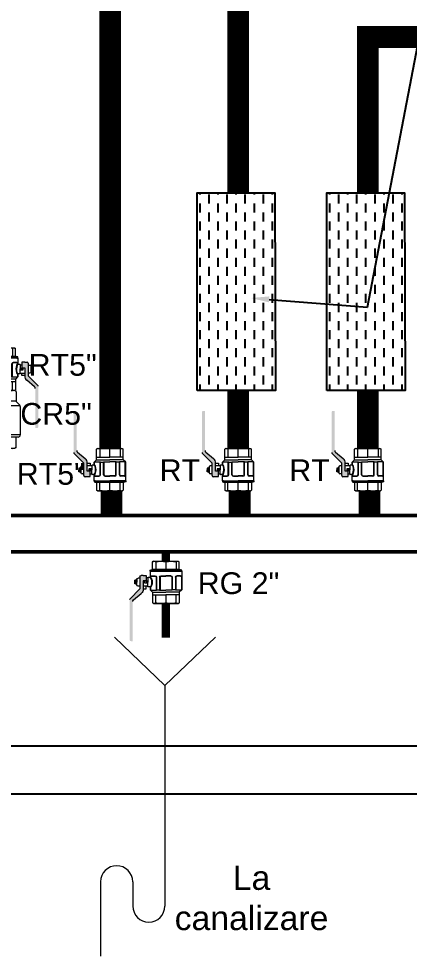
# Model space of a CAD drawing. Header units: millimetres. Extents: x 0 to 53377, y 0 to 36189.
# Drawn here: x 36740 to 38358, y 25757 to 29640 of the extents above; entities that cross this region are included whole.
import ezdxf
from ezdxf import colors
from ezdxf.entities.mleader import LeaderData, LeaderLine
from ezdxf.math import Vec2, Vec3

# ---------------------------------------------------------------- set-up
doc = ezdxf.new("R2010")
doc.units = ezdxf.units.MM
doc.layers.add('MC-SAN-VANE', color=7, linetype='Continuous')
doc.layers.add('SAN-MC-TEXT', color=7, linetype='Continuous')
for name, color, linetype, lineweight in [('S_APA RECE', 5, 'Continuous', 25), ('S_TEXT', 7, 'Continuous', 15), ('SAN-MC-COLD WATER', 5, 'Continuous', 30), ('SAN-MC-VALVE', 7, 'Continuous', 5)]:
    doc.layers.add(name, color=color, linetype=linetype, lineweight=lineweight)
doc.styles.add('MC-1_la_050', font='arial.ttf', dxfattribs={"height": 0.1})
doc.styles.get("Standard").update_dxf_attribs({"font": 'arial.ttf'})

# ---------------------------------------------------------------- blocks, each defined once
blk = doc.blocks.new('rt')
at = {"layer": 'SAN-MC-VALVE'}
h = blk.add_hatch(color=1, dxfattribs=at)
h.dxf.hatch_style = 1
h.paths.add_polyline_path([(760356.4, -58740.1), (760334.6, -58740.4), (760332.8, -58740.1), (760331.8, -58739.5), (760330.8, -58738.5), (760330.5, -58738), (760330.1, -58737), (760329.9, -58735.8), (760329.9, -58686.4), (760329.6, -58684.6), (760328.6, -58683.1), (760289.3, -58643.8), (760288.3, -58642.3), (760287.9, -58640.5), (760287.9, -58472.5), (760289.3, -58469.2), (760292.6, -58467.8), (760300.4, -58467.8), (760300.4, -58631.6), (760300.6, -58633.8), (760301.2, -58635.5), (760302.3, -58637.3), (760303.7, -58638.7), (760335.6, -58665.5), (760339.3, -58669.3), (760340.5, -58671.2), (760341.7, -58673.5), (760343, -58677), (760343.7, -58680.4), (760343.9, -58683.3), (760343.9, -58717.1), (760356.4, -58717.1)])
at = {"layer": 'SAN-MC-VALVE', "linetype": 'Continuous'}
for p, q in [((760386.5, -58623.8), (760382.5, -58626.1)), ((760382.5, -58670.4), (760382.5, -58626.1)), ((760386.5, -58623.8), (760488.9, -58623.8)), ((760395.4, -58626.1), (760395.4, -58659.6)), ((760437.7, -58659.6), (760437.7, -58626.1)), ((760480, -58626.1), (760480, -58659.6)), ((760488.9, -58623.8), (760492.9, -58626.1)), ((760492.9, -58670.4), (760492.9, -58626.1)), ((760328.6, -58683.1), (760289.3, -58643.8)), ((760303.7, -58638.7), (760335.6, -58665.5)), ((760372.4, -58680.6), (760382.5, -58670.4)), ((760382.5, -58659.6), (760437.7, -58659.6)), ((760382.5, -58670.4), (760437.7, -58670.4)), ((760492.9, -58659.6), (760437.7, -58659.6)), ((760492.9, -58670.4), (760437.7, -58670.4)), ((760503, -58680.6), (760492.9, -58670.4)), ((760314.4, -58704.7), (760308.9, -58704.7)), ((760308.9, -58704.7), (760308.9, -58712.5)), ((760308.9, -58720.2), (760308.9, -58712.5)), ((760315, -58712.5), (760309.5, -58712.5)), ((760314.4, -58704.7), (760315, -58702.3)), ((760317.5, -58702.3), (760315, -58702.3)), ((760315, -58702.3), (760315, -58712.5)), ((760315, -58722.6), (760315, -58712.5)), ((760317.5, -58702.3), (760317.2, -58702.6)), ((760317.5, -58702.6), (760317.2, -58703.7)), ((760317.2, -58702.6), (760317.5, -58702.6)), ((760317.5, -58703.7), (760317.2, -58705.9)), ((760317.2, -58703.7), (760317.5, -58703.7)), ((760317.5, -58705.9), (760317.2, -58709)), ((760317.2, -58705.9), (760317.5, -58705.9)), ((760317.2, -58709), (760317.5, -58709)), ((760317.5, -58709), (760317.2, -58712.5)), ((760317.5, -58712.5), (760317.2, -58715.9)), ((760317.2, -58712.5), (760317.5, -58712.5)), ((760317.5, -58700.8), (760317.5, -58712.5)), ((760317.5, -58724.1), (760317.5, -58712.5)), ((760327.6, -58696.1), (760322.1, -58696.1)), ((760329.9, -58712.4), (760329.9, -58686.4)), ((760329.9, -58735.8), (760329.9, -58712.4)), ((760343.9, -58717.1), (760343.9, -58683.3)), ((760343.9, -58684.8), (760356.4, -58684.8)), ((760362.6, -58695.3), (760343.9, -58695.3)), ((760350.5, -58709.3), (760350.5, -58715.5)), ((760361.5, -58708.5), (760351.2, -58708.5)), ((760356.4, -58684.8), (760356.4, -58695.3)), ((760356.6, -58715.5), (760356.6, -58709.3)), ((760361.5, -58716.3), (760361.5, -58708.5)), ((760362.6, -58694.5), (760362.6, -58712.4)), ((760362.6, -58730.3), (760362.6, -58712.4)), ((760372.4, -58693), (760364.1, -58693)), ((760372.4, -58691.4), (760372.4, -58680.6)), ((760373.9, -58691.4), (760373.9, -58679)), ((760373.9, -58679), (760398.4, -58679)), ((760396.8, -58732.7), (760396.8, -58679)), ((760398.4, -58732.7), (760398.4, -58679)), ((760398.4, -58680.6), (760411.6, -58680.6)), ((760411.6, -58732.7), (760411.6, -58679)), ((760411.6, -58679), (760437.7, -58679)), ((760413.2, -58732.7), (760413.2, -58679)), ((760463.8, -58679), (760437.7, -58679)), ((760462.2, -58732.7), (760462.2, -58679)), ((760463.8, -58732.7), (760463.8, -58679)), ((760477, -58680.6), (760463.8, -58680.6)), ((760477, -58732.7), (760477, -58679)), ((760501.5, -58679), (760477, -58679)), ((760478.6, -58732.7), (760478.6, -58679)), ((760501.5, -58734.2), (760501.5, -58679)), ((760503, -58757.5), (760503, -58680.6)), ((760314.4, -58720.2), (760308.9, -58720.2)), ((760314.4, -58720.2), (760315, -58722.6)), ((760317.2, -58722.6), (760315, -58722.6)), ((760317.5, -58715.9), (760317.2, -58718.9)), ((760317.2, -58715.9), (760317.5, -58715.9)), ((760317.5, -58719), (760317.2, -58721.2)), ((760317.2, -58719), (760317.5, -58719)), ((760317.5, -58721.2), (760317.2, -58722.4)), ((760317.2, -58721.2), (760317.5, -58721.2)), ((760317.5, -58722.4), (760317.2, -58722.6)), ((760317.5, -58722.4), (760317.2, -58722.4)), ((760317.5, -58722.4), (760317.2, -58722.4)), ((760317.2, -58722.4), (760317.5, -58722.4)), ((760327.6, -58728.8), (760322.1, -58728.8)), ((760343.9, -58740.4), (760334.6, -58740.4)), ((760356.4, -58717.1), (760343.9, -58717.1)), ((760343.9, -58740.1), (760343.9, -58740.4)), ((760343.9, -58740.1), (760356.4, -58740.1)), ((760361.5, -58716.3), (760351.2, -58716.3)), ((760356.4, -58740.1), (760356.4, -58717.1)), ((760362.6, -58729.5), (760356.4, -58729.5)), ((760372.4, -58731.9), (760364.1, -58731.9)), ((760372.4, -58757.5), (760372.4, -58733.4)), ((760373.9, -58734.2), (760373.9, -58733.4)), ((760377, -58737.3), (760392.1, -58737.3)), ((760377, -58738.9), (760392.1, -58738.9)), ((760417.9, -58737.3), (760437.7, -58737.3)), ((760417.9, -58738.9), (760437.7, -58738.9)), ((760457.5, -58737.3), (760437.7, -58737.3)), ((760457.5, -58738.9), (760437.7, -58738.9)), ((760498.3, -58737.3), (760483.2, -58737.3)), ((760498.3, -58738.9), (760483.2, -58738.9)), ((760377, -58757.5), (760372.4, -58757.5)), ((760372.4, -58757.5), (760373.4, -58757.5)), ((760372.4, -58757.5), (760437.7, -58757.5)), ((760372.4, -58757.5), (760372.4, -58762.2)), ((760372.4, -58762.2), (760381.3, -58764.6)), ((760372.4, -58762.2), (760437.7, -58762.2)), ((760373.5, -58757.5), (760374.9, -58757.5)), ((760374.9, -58757.5), (760437.7, -58757.5)), ((760492.9, -58764.9), (760382.5, -58764.9)), ((760382.5, -58766.1), (760382.5, -58796.5)), ((760395.4, -58796.5), (760395.4, -58764.9)), ((760500.5, -58757.5), (760437.7, -58757.5)), ((760437.7, -58757.5), (760503, -58757.5)), ((760503, -58762.2), (760437.7, -58762.2)), ((760437.7, -58796.5), (760437.7, -58764.9)), ((760480, -58796.5), (760480, -58764.9)), ((760492.9, -58766.1), (760492.9, -58796.5)), ((760503, -58762.2), (760494.1, -58764.6)), ((760503, -58757.5), (760499.5, -58757.5)), ((760501.8, -58757.5), (760500.5, -58757.5)), ((760503, -58757.5), (760502, -58757.5)), ((760503, -58757.5), (760503, -58762.2)), ((760386.5, -58798.8), (760382.5, -58796.5)), ((760386.5, -58798.8), (760488.9, -58798.8)), ((760488.9, -58798.8), (760492.9, -58796.5))]:
    blk.add_line(p, q, dxfattribs=at)
for centre, radius, start, end in [((760309.7, -58631.6), 9.33, 180, 230.0001), ((760389, -58634.1), 10.3, 50.9211, 129.0789), ((760416.6, -58722), 98.2, 77.5816, 102.4184), ((760458.8, -58722), 98.2, 77.5816, 102.4184), ((760486.4, -58634.1), 10.3, 50.9211, 129.0789), ((760292.6, -58640.5), 4.67, 180, 224.9999), ((760320.6, -58683.3), 23.3, 0, 50), ((760323.2, -58708.6), 14.2, 164.0201, 195.9799), ((760323.2, -58716.4), 14.2, 164.0201, 195.9799), ((760331.5, -58707.4), 17.3, 162.983, 197.017), ((760331.6, -58717.5), 17.4, 163.0712, 196.9288), ((760322.1, -58700.8), 4.67, 90, 180), ((760327.6, -58693.8), 2.33, 270, 0), ((760325.3, -58686.4), 4.67, 0, 44.9996), ((760351.2, -58709.3), 0.778, 90, 180), ((760355.8, -58709.3), 0.778, 0, 90), ((760364.1, -58694.5), 1.56, 90, 180), ((760370.8, -58691.4), 1.56, 270, 0), ((760372.4, -58691.4), 1.56, 270, 0), ((760322.1, -58724.1), 4.67, 180, 270), ((760327.6, -58731.1), 2.33, 0, 90), ((760334.6, -58735.8), 4.67, 180, 270), ((760351.2, -58715.5), 0.778, 180, 270), ((760355.8, -58715.5), 0.778, 270, 0), ((760364.1, -58730.3), 1.56, 180, 270), ((760370.8, -58733.4), 1.56, 0, 90), ((760372.4, -58733.4), 1.56, 0, 90), ((760377, -58734.2), 3.11, 180, 270), ((760377, -58735.8), 3.11, 180, 270), ((760392.1, -58732.7), 4.67, 270, 0), ((760392.1, -58732.7), 6.22, 270, 0), ((760417.9, -58732.7), 6.22, 180, 270), ((760417.9, -58732.7), 4.67, 180, 270), ((760457.5, -58732.7), 6.22, 270, 0), ((760457.5, -58732.7), 4.67, 270, 0), ((760483.2, -58732.7), 6.22, 180, 270), ((760483.2, -58732.7), 4.67, 180, 270), ((760498.3, -58734.2), 3.11, 270, 0), ((760498.3, -58735.8), 3.11, 270, 0), ((760504.6, -58735.8), 3.11, 180, 180.0000027747644), ((760380.9, -58766.1), 1.56, 0, 74.9998), ((760494.5, -58766.1), 1.56, 105.0002, 180), ((760389, -58788.5), 10.3, 230.9211, 309.0789), ((760416.6, -58700.6), 98.2, 257.5816, 282.4184), ((760458.8, -58700.6), 98.2, 257.5816, 282.4184), ((760486.4, -58788.5), 10.3, 230.9211, 309.0789)]:
    blk.add_arc(centre, radius, start, end, dxfattribs=at)
for centre, major_axis, ratio in [((760371.6, -58712.4), (0.8, 19.4), 0.343041), ((760373.5, -58712.4), (0, 19.9), 0.355391)]:
    blk.add_ellipse(centre, major_axis=major_axis, ratio=ratio, start_param=3.141593, end_param=6.283185, dxfattribs=at)
blk = doc.blocks.new('VANE CLAPETA')
at = {"layer": 'MC-SAN-VANE', "linetype": 'Continuous', "lineweight": 5}
for p, q in [((104379.2, 148638.9), (104376.7, 148634.7)), ((104376.7, 148634.7), (104376.7, 148572)), ((104376.7, 148576.9), (104376.7, 148629.8)), ((104379.2, 148638.9), (104404.9, 148638.9)), ((104379.2, 148638.9), (104404.9, 148638.9)), ((104404.3, 148638.9), (104404.3, 148567.8)), ((104404.9, 148638.9), (104413.9, 148647.7)), ((104415.5, 148647.8), (104415.5, 148559.7)), ((104417.8, 148649.2), (104489.4, 148649.2)), ((104418, 148649.2), (104487.2, 148649.2)), ((104489.4, 148649.2), (104489.4, 148557.4)), ((104495.1, 148643.6), (104495.1, 148563.1)), ((104521.5, 148638.9), (104495.1, 148638.9)), ((104521.5, 148638.9), (104495.1, 148638.9)), ((104521.5, 148638.9), (104523.9, 148634.7)), ((104523.9, 148634.7), (104523.9, 148572)), ((104523.9, 148634.7), (104523.9, 148572)), ((104379.2, 148622.2), (104404.9, 148622.2)), ((104379.2, 148620.6), (104404.9, 148620.6)), ((104521.5, 148622.2), (104495.1, 148622.2)), ((104521.5, 148620.6), (104495.1, 148620.6)), ((104379.2, 148586), (104404.9, 148586)), ((104379.2, 148584.5), (104404.9, 148584.5)), ((104521.5, 148586), (104495.1, 148586)), ((104521.5, 148584.5), (104495.1, 148584.5)), ((104379.2, 148567.7), (104376.7, 148572)), ((104379.2, 148567.7), (104404.9, 148567.7)), ((104379.2, 148567.7), (104404.9, 148567.7)), ((104404.9, 148567.7), (104413.9, 148559)), ((104417.8, 148557.4), (104489.4, 148557.4)), ((104418, 148557.4), (104487.2, 148557.4)), ((104521.5, 148567.7), (104495.1, 148567.7)), ((104521.5, 148567.7), (104495.1, 148567.7)), ((104521.5, 148567.7), (104523.9, 148572))]:
    blk.add_line(p, q, dxfattribs=at)
at = {"layer": 'MC-SAN-VANE', "lineweight": 5}
for p, q in [((104440.7, 148605.1), (104430.6, 148610.9)), ((104441, 148610.9), (104430.6, 148610.9)), ((104430.6, 148599.3), (104440.7, 148605.1)), ((104446.2, 148607.9), (104441, 148610.9)), ((104467.3, 148607.9), (104446.2, 148607.9)), ((104464.3, 148612.4), (104467.3, 148607.9)), ((104477.7, 148605.1), (104464.3, 148612.4)), ((104477.7, 148605.1), (104464.3, 148597.8)), ((104441, 148599.3), (104430.6, 148599.3)), ((104446.2, 148602.3), (104441, 148599.3)), ((104467.3, 148602.3), (104446.2, 148602.3)), ((104464.3, 148597.8), (104467.3, 148602.3))]:
    blk.add_line(p, q, dxfattribs=at)
at = {"layer": 'MC-SAN-VANE', "linetype": 'Continuous', "lineweight": 5}
for centre, radius, start, end in [((104393.5, 148630.2), 16.8, 148.5878, 211.4122), ((104417.8, 148643.6), 5.63, 90, 134.145), ((104489.4, 148643.6), 5.63, 0, 90), ((104507.1, 148630.2), 16.8, 328.5878, 31.4122), ((104444.4, 148603.3), 67.7, 164.5036, 180), ((104456.2, 148603.3), 67.7, 0, 15.4964), ((104444.4, 148603.3), 67.7, 180, 195.4964), ((104393.5, 148576.5), 16.8, 148.5878, 211.4122), ((104456.2, 148603.3), 67.7, 344.5036, 0), ((104507.1, 148576.5), 16.8, 328.5878, 31.4122), ((104417.8, 148563.1), 5.63, 225.855, 270), ((104489.4, 148563.1), 5.63, 270, 0)]:
    blk.add_arc(centre, radius, start, end, dxfattribs=at)

msp = doc.modelspace()

# ---------------------------------------------------------------- hatches: boundary and pattern name
at = {"layer": 'SAN-MC-TEXT', "true_color": 0x7aafdf}
h = msp.add_hatch(dxfattribs=at)
h.set_pattern_fill('DASH', color=143, scale=300, angle=90)
h.set_pattern_definition([(90, (177741.08, -92737.245), (-37.5, 37.5), [37.5, -37.5])])
h.paths.add_polyline_path([(37478.9, 28100.8), (37478.9, 28918.6), (37800.7, 28918.6), (37803.3, 28100.8)])
h = msp.add_hatch(dxfattribs=at)
h.set_pattern_fill('DASH', color=143, scale=300, angle=90)
h.set_pattern_definition([(90, (178278.213, -92737.245), (-37.5, 37.5), [37.5, -37.5])])
h.paths.add_polyline_path([(38016, 28100.8), (38016, 28918.6), (38337.8, 28918.6), (38340.4, 28100.8)])

# ---------------------------------------------------------------- linework, layer by layer
at = {"layer": 'MC-SAN-VANE'}
for points in [[(37478.9, 28100.8), (37478.9, 28918.6), (37800.7, 28918.6), (37803.3, 28100.8)], [(38016, 28100.8), (38016, 28918.6), (38337.8, 28918.6), (38340.4, 28100.8)]]:
    msp.add_lwpolyline(points, close=True, dxfattribs=at)
at = {"layer": 'S_APA RECE', "linetype": 'ByBlock', "lineweight": 50, "ltscale": 1.8}
for points in [[(35418.5, 27582.6), (39128.9, 27582.6)], [(35315, 27432.6), (39128.9, 27432.6)]]:
    msp.add_lwpolyline(points, dxfattribs=at)
at = {"layer": 'S_TEXT'}
for p, q in [((37345.6, 26878.6), (37345.6, 25964.8)), ((37079, 26065.4), (37079, 25757)), ((37212.3, 26065.4), (37212.3, 25964.8))]:
    msp.add_line(p, q, dxfattribs=at)
for points in [[(37345.6, 26878.6), (37136.3, 27078.6)], [(37345.6, 26878.6), (37554.8, 27078.6)]]:
    msp.add_lwpolyline(points, dxfattribs=at)
for centre, start, end in [((37145.7, 26065.4), 0, 180), ((37278.9, 25964.8), 180, 0)]:
    msp.add_arc(centre, 66.6, start, end, dxfattribs=at)
at = {"layer": 'SAN-MC-COLD WATER'}
for points, const_width in [([(39423.7, 31134), (37118.3, 31132.6), (37118.3, 28918.6)], 90), ([(37649.1, 28918.6), (37649.1, 30344.4), (39727.1, 30344.4)], 90), ([(38186.2, 28918.6), (38186.2, 29564.5), (39727.1, 29564.5)], 90), ([(37118.3, 28918.6), (37118.3, 27860)], 90), ([(37649.1, 27860), (37649.1, 28100.8)], 90), ([(38186.2, 27860), (38186.2, 28100.8)], 90), ([(37124, 27686.2), (37124, 27582.6)], 90), ([(37655.3, 27686.2), (37655.3, 27582.6)], 90), ([(38192.4, 27686.2), (38192.4, 27582.6)], 90), ([(37349.8, 27393), (37349.8, 27432.6)], 35), ([(37349.8, 27218), (37349.8, 27076.7)], 35)]:
    msp.add_lwpolyline(points, dxfattribs=dict(at, const_width=const_width))
at = {"layer": 'SAN-MC-TEXT'}
for p, q in [((20609.2, 26628.4), (40877.6, 26628.4)), ((7939.9, 26430.2), (40875.1, 26430.2))]:
    msp.add_line(p, q, dxfattribs=at)

# ---------------------------------------------------------------- block references
at = {"layer": 'MC-SAN-VANE', "xscale": 1.636561479775442, "yscale": 1.636561479775442, "zscale": 1.636561479775442, "rotation": 270}
msp.add_blockref('VANE CLAPETA', (-206527, 198919.8), dxfattribs=at)
at = {"layer": 'SAN-MC-VALVE', "rotation": 180}
msp.add_blockref('rt', (797109.1, -30522.9), dxfattribs=at)
at = {"layer": 'SAN-MC-VALVE'}
for p in [(-723319.9, 86483.7), (-722788.6, 86483.7), (-722251.5, 86483.7)]:
    msp.add_blockref('rt', p, dxfattribs=at)
at = {"layer": 'SAN-MC-VALVE', "xscale": -1, "rotation": 180}
msp.add_blockref('rt', (-723087.9, -31405.8), dxfattribs=at)

# ---------------------------------------------------------------- texts
at = {"layer": 'SAN-MC-TEXT', "char_height": 90, "attachment_point": 3}
for s, insert, width in [('\\A1;RT5"', (37063.2, 28251.4), 317.327), ('\\A1;CR5"', (37042.8, 28048.6), 317.327), ('\\A1;RT', (37491.4, 27814.9), 317.327), ('\\A1;RT', (38028.5, 27814.9), 317.327), ('\\A1;RT5"', (37014.2, 27799.9), 317.327), ('RG 2"', (37819.4, 27347.2), 547.003)]:
    msp.add_mtext(s, dxfattribs=dict(at, insert=insert, width=width))
at = {"layer": 'SAN-MC-TEXT', "insert": (37704.4, 25997.9), "char_height": 100, "attachment_point": 5}
msp.add_mtext('La \\Pcanalizare', dxfattribs=at)

# ---------------------------------------------------------------- leaders
at = {"layer": 'SAN-MC-TEXT'}
ml = msp.add_multileader_mtext('Standard', dxfattribs=at)
ml.set_content('Sistem tratare apa UV', color=256, style='MC-1_la_050')
ml.set_leader_properties()
ml.build(insert=Vec2(0, 0))
ml.multileader.update_dxf_attribs({"text_left_attachment_type": 6, "text_right_attachment_type": 6, "text_top_attachment_type": 0, "text_bottom_attachment_type": 0, "dogleg_length": 0.005, "arrow_head_size": 75})
ctx = ml.context
ctx.base_point, ctx.char_height, ctx.arrow_head_size, ctx.landing_gap_size, ctx.plane_origin = Vec3(38459.5, 29881.6), 100, 75, 0, Vec3(40307.6, 30023.3)
ctx.left_attachment, ctx.right_attachment, ctx.text_align_type = 6, 6, 1
notes = []
notes.append((ctx, [(0, (1, 1, 0), (38459.5, 29881.6), (1, 0), 0.005, [(2, [(37702, 28483.5), (38184.6, 28445.7)], 0, [])])]))
ctx.mtext.insert, ctx.mtext.width, ctx.mtext.defined_height, ctx.mtext.alignment, ctx.mtext.flow_direction = Vec3(38888.2, 30009.4), 910.671, 912.1, 2, 5
for ctx, leaders in notes:
    for number, flags, end, landing, length, lines in leaders:
        leader = LeaderData()
        leader.index, (leader.has_last_leader_line, leader.has_dogleg_vector, leader.attachment_direction) = number, flags
        leader.last_leader_point, leader.dogleg_vector, leader.dogleg_length = Vec3(end), Vec3(landing), length
        for number, points, colour, breaks in lines:
            line = LeaderLine()
            line.index, line.vertices, line.color, line.breaks = number, Vec3.list(points), colors.encode_raw_color(colour), breaks
            leader.lines.append(line)
        ctx.leaders.append(leader)

doc.saveas('drawing.dxf')
